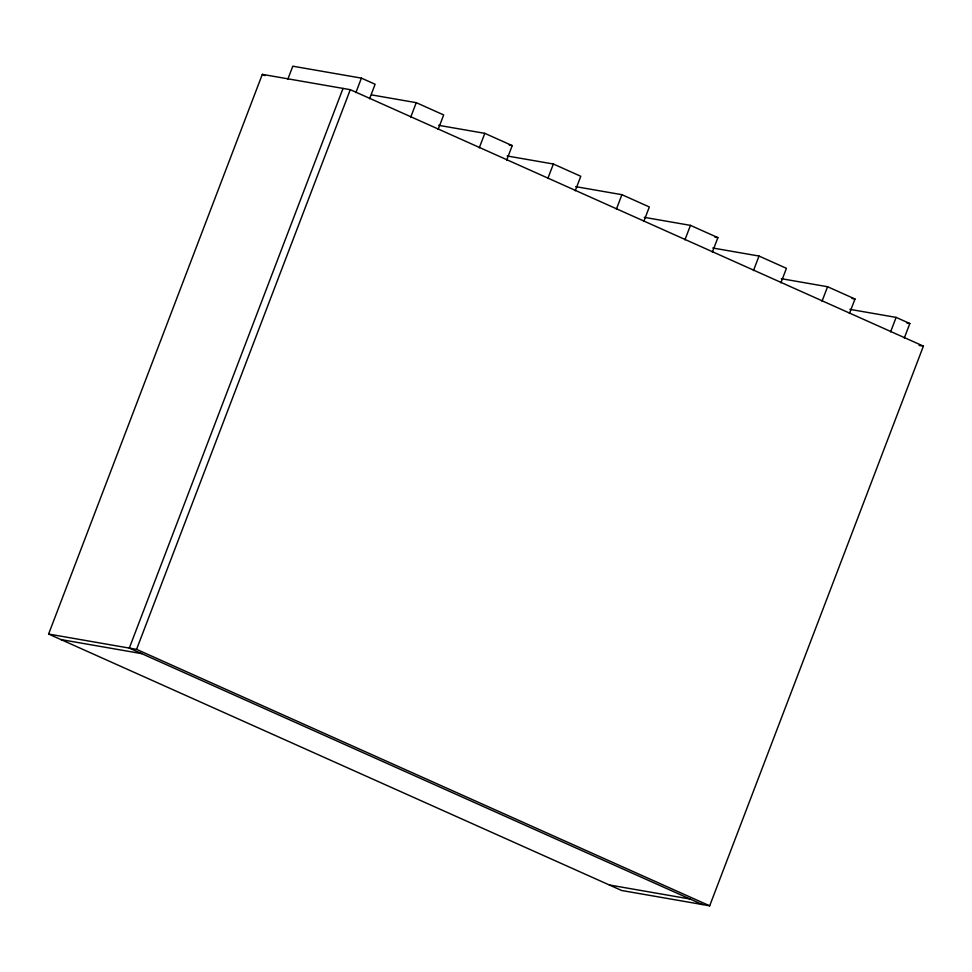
<?xml version="1.0" encoding="UTF-8"?>
<svg xmlns="http://www.w3.org/2000/svg" width="972" height="972" viewBox="0 0 972 972"><rect width="100%" height="100%" fill="white"/><g stroke="black" fill="none" stroke-linecap="round" stroke-linejoin="round"><path stroke-width="1.46" d="M48.6 634.048L262.319 74.37L350.297 89.679L923.4 346.129L709.682 905.807L621.703 890.51L48.6 634.048L136.578 649.357L709.682 905.807M287.773 79.364L292.803 66.193L361.414 78.124L375.119 84.26L369.591 98.755M343.031 88.416L129.312 648.093L702.416 904.543M136.578 649.357L350.297 89.679M355.873 92.619L361.414 78.124M410.719 117.162L416.259 102.668L443.682 114.939L438.141 129.422M479.269 147.829L484.809 133.346L512.232 145.606L506.691 160.101M547.831 178.508L553.36 164.013L580.782 176.284L575.242 190.779M616.382 209.187L621.91 194.692L649.332 206.963L643.804 221.458M684.932 239.865L690.46 225.37L717.883 237.642L712.355 252.137M753.482 270.544L759.023 256.049L786.433 268.321L780.905 282.816M822.033 301.211L827.573 286.728L854.996 298.999L849.455 313.482M890.583 331.889L896.123 317.394L909.828 323.53L904.3 338.025M371.511 94.879L416.259 102.668M438.566 125.303L484.809 133.346M509.243 145.095L512.232 145.606M507.129 155.97L553.36 164.013M575.679 186.648L621.91 194.692M644.229 217.327L690.46 225.37M714.906 237.119L717.883 237.642M712.78 248.006L759.023 256.049M781.33 278.685L827.573 286.728M852.007 298.477L854.996 298.999M849.893 309.351L896.123 317.394M906.852 323.02L909.828 323.53M919.038 345.376L923.4 346.129M60.944 639.576L141.657 653.621M609.359 884.982L690.071 899.027M262.319 74.37L265.064 75.597"/></g></svg>
